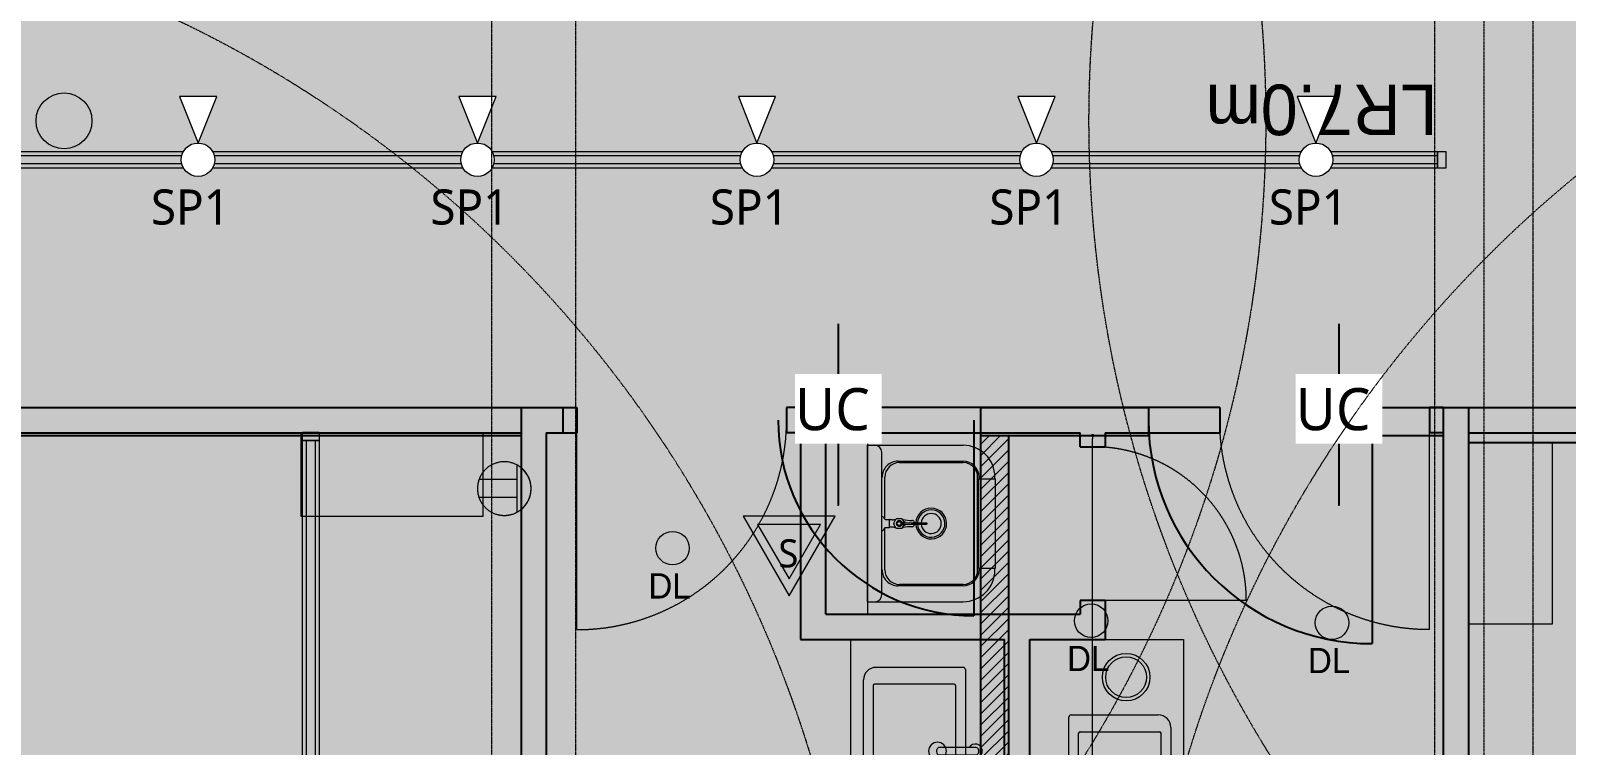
# Model space of a CAD drawing. Header units: millimetres. Extents: x -376000 to 292178, y -193032 to 188048.
# Drawn here: x -66328 to -60834, y 60565 to 63123 of the extents above; entities that cross this region are included whole.
import ezdxf

# ---------------------------------------------------------------- set-up
doc = ezdxf.new("R2010")
doc.units = ezdxf.units.MM
doc.header["$PDMODE"] = 1
doc.header["$PDSIZE"] = -2
for name, pattern in [('VW-01 短破線', [2.116125, 1.058062, -1.058062]), ('ラインタイプ-1', [2.116531, 1.058062, -1.058469]), ('ラインタイプ-28', [1.058161, 0.705383, -0.352778]), ('ラインタイプ-6', [5.291531, 3.175, -1.058062, 0.352704, -0.705764])]:
    doc.linetypes.add(name, pattern=pattern)
for name, color, linetype, lineweight, true_color in [('02_0.25', 1, 'Continuous', 25, 0xff0000), ('04_0.10', 7, 'Continuous', 9, 0x0099ff), ('05_0.05点線', 9, 'ラインタイプ-28', 5, 0x808080), ('06一点鎖線', 7, 'ラインタイプ-6', 9, 0x9999ff), ('08_ハッチ・色', 7, 'Continuous', 5, 0x888888)]:
    doc.layers.add(name, color=color, linetype=linetype, lineweight=lineweight, true_color=true_color)
for name, color, linetype, lineweight in [('07_文字・記号', 7, 'Continuous', 9), ('_塗（エリア） (2D)', 7, 'Continuous', 5), ('_塗（壁） (2D)', 7, 'Continuous', 5), ('_天井プロット (2D)', 7, 'Continuous', 5), ('_平面図(既存部) (2D)', 7, 'Continuous', 5), ('_平面図（新設） (2D)', 7, 'Continuous', 5), ('_梁 (2D)', 7, 'Continuous', 5), ('_解体部 (2D)', 7, 'Continuous', 5), ('寸法', 7, 'Continuous', 5)]:
    doc.layers.add(name, color=color, linetype=linetype, lineweight=lineweight)
doc.styles.add('Hiragino Kaku Gothic Pro W3', font='', dxfattribs={"bigfont": 'Hiragino Kaku Gothic Pro W3'})
doc.styles.add('Hiragino Sans W3', font='', dxfattribs={"bigfont": 'Hiragino Sans W3'})
doc.styles.add('Yu Gothic UI (bold)', font='Yu Gothic UI.ttf')
doc.styles.add('Yu Gothic UI Semilight', font='Yu Gothic UI Semilight.ttf')
doc.styles.add('ＭＳ Ｐゴシック', font='MS PGothic.ttf')
doc.styles.get('Hiragino Kaku Gothic Pro W3').set_extended_font_data('Hiragino Kaku Gothic Pro W3')
doc.styles.get('Hiragino Sans W3').set_extended_font_data('Hiragino Sans W3')
doc.dimstyles.new('建具表寸法', dxfattribs={"dimtxt": 161.781684, "dimasz": 0.199988, "dimexe": 0, "dimexo": 0.3, "dimgap": 0.005, "dimtad": 1, "dimdsep": 46, "dimtxsty": 'Hiragino Sans W3', "dimblk": 'DOT', "dimblk1": 'DOT', "dimblk2": 'DOT', "dimcen": 0, "dimazin": 0, "dimtfac": 1, "dimtix": 1, "dimtmove": 0, "dimatfit": 0, "dimldrblk": 'VW_FILLEDARROW', "dimfxl": 1, "dimfrac": 2, "dimtolj": 1, "dimarcsym": 0})

# ---------------------------------------------------------------- blocks, each defined once
blk = doc.blocks.new('塗（エリア） (2D)')
at = {"layer": '08_ハッチ・色', "linetype": 'Continuous', "lineweight": 0, "true_color": 0xd9d2ae, "transparency": 33554559}
blk.add_hatch(color=9, dxfattribs=at).paths.add_polyline_path([(-80628.7, 63568.6), (-80628.7, 63568.6), (-80628.7, 65273.6), (-79028.7, 65273.6), (-79028.7, 63568.6), (-61391.2, 63568.6), (-61397.5, 67757), (-59260, 67757), (-59253.7, 65248.6), (-57028.7, 65248.6), (-57028.7, 65248.6), (-54053.7, 65248.6), (-54053.7, 63528.1), (-54028.7, 63528.1), (-54028.7, 61728.1), (-80628.7, 61728.1)])
at = {"layer": '08_ハッチ・色', "linetype": 'Continuous', "lineweight": 0, "true_color": 0x98d8ff, "transparency": 33554559}
for points in [[(-71028.7, 61728.1), (-64528.7, 61728.1), (-64528.7, 56623.6), (-71028.7, 56623.6)], [(-61228.7, 61728.1), (-53978.7, 61728.1), (-53978.7, 56623.6), (-61228.7, 56623.6)]]:
    blk.add_hatch(color=141, dxfattribs=at).paths.add_polyline_path(points)
at = {"layer": '08_ハッチ・色', "linetype": 'Continuous', "lineweight": 0, "true_color": 0xa698ff, "transparency": 33554559}
for points in [[(-64528.7, 61728.1), (-63528.7, 61728.1), (-63528.7, 60984), (-62798.7, 60984), (-62798.7, 56623.6), (-64528.7, 56623.6)], [(-63528.7, 61728.1), (-61228.7, 61728.1), (-61228.7, 56623.6), (-62798.7, 56623.6), (-62798.7, 60984), (-63528.7, 60984)]]:
    blk.add_hatch(color=181, dxfattribs=at).paths.add_polyline_path(points)
blk = doc.blocks.new('塗（壁） (2D)')
at = {"layer": '08_ハッチ・色', "linetype": 'Continuous', "lineweight": 0}
for color, points in [(120, [(-61183.7, 61648.6), (-61183.7, 61773.6), (-60683.7, 61773.6), (-60683.7, 61648.6)]), (141, [(-62573.7, 61633.6), (-62573.7, 61683.6), (-62483.7, 61683.6), (-62483.7, 61633.6), (-62573.7, 61633.6)]), (141, [(-62573.7, 60943.6), (-62573.7, 61083.6), (-62483.7, 61083.6), (-62483.7, 60943.6), (-62573.7, 60943.6)])]:
    blk.add_hatch(color=color, dxfattribs=at).paths.add_polyline_path(points)
at = {"layer": '08_ハッチ・色', "color": 141}
for points in [[(-64573.7, 61683.6), (-64573.7, 61773.6), (-67293.7, 61683.6), (-67293.7, 61773.6)], [(-64373.7, 61683.6), (-64373.7, 61773.6), (-64423.7, 61683.6), (-64423.7, 61773.6)], [(-63623.7, 61683.6), (-62073.7, 61683.6), (-63623.7, 61773.6), (-62073.7, 61773.6)], [(-61323.7, 61683.6), (-61273.7, 61683.6), (-61323.7, 61773.6), (-61273.7, 61773.6)], [(-63573.7, 60943.6), (-63483.7, 60943.6), (-63573.7, 61683.6), (-63483.7, 61683.6)], [(-63483.7, 61033.6), (-63483.7, 60943.6), (-62573.7, 61033.6), (-62573.7, 60943.6)], [(-62843.7, 56813.6), (-62753.7, 56813.6), (-62843.7, 60943.6), (-62753.7, 60943.6)]]:
    blk.add_solid(points, dxfattribs=at)
at = {"layer": '08_ハッチ・色', "color": 253, "linetype": 'Continuous', "true_color": 0xaaaaaa}
for points in [[(-64423.7, 61683.6), (-64423.7, 61773.6), (-64573.7, 61683.6), (-64573.7, 61773.6)], [(-61273.7, 57173.6), (-61183.7, 57173.6), (-61273.7, 61773.6), (-61183.7, 61773.6)], [(-64573.7, 56723.6), (-64483.7, 56723.6), (-64573.7, 61683.6), (-64483.7, 61683.6)]]:
    blk.add_solid(points, dxfattribs=at)
blk = doc.blocks.new('平面図(既存部) (2D)')
at = {"layer": '02_0.25'}
for p, q in [((-64573.728, 61773.559), (-64573.728, 56723.559)), ((-64573.728, 61773.559), (-64423.728, 61773.559)), ((-64423.728, 61773.559), (-64423.728, 61683.559)), ((-61273.728, 61773.559), (-61273.728, 57173.559)), ((-61273.728, 61773.559), (-61183.728, 61773.559)), ((-61183.728, 61773.559), (-61183.728, 57173.559)), ((-64483.728, 61683.559), (-64483.728, 56728.106)), ((-64483.728, 61683.559), (-64483.728, 56723.559)), ((-64483.728, 61683.559), (-64423.728, 61683.559))]:
    blk.add_line(p, q, dxfattribs=at)
at = {"layer": '06一点鎖線'}
blk.add_line((-61128.728, 72925.18), (-61128.728, 54925.18), dxfattribs=at)
blk = doc.blocks.new('_Dot')
at = {"color": 0, "linetype": 'ByBlock', "lineweight": -2}
blk.add_line((-0.5, 0), (-1, 0), dxfattribs=at)
at = {"color": 0, "linetype": 'ByBlock', "const_width": 0.5}
blk.add_lwpolyline([(-0.25, 0, 1), (0.25, 0, 1)], format="xyb", close=True, dxfattribs=at)
blk = doc.blocks.new('*D302')
at = {"layer": 'Defpoints', "color": 0}
for p in [(-62828.7, 61673.6), (-62528.7, 61673.6), (-62828.7, 58973.6)]:
    blk.add_point(p, dxfattribs=at)
at = {"layer": '寸法', "color": 0, "lineweight": -2}
for p, q in [((-62828.4, 61673.6), (-62528.7, 61673.6)), ((-62528.7, 58985.6), (-62528.7, 61661.6)), ((-62828.4, 58973.6), (-62528.7, 58973.6))]:
    blk.add_line(p, q, dxfattribs=at)
at = {"layer": '寸法', "color": 0, "lineweight": -2, "xscale": 11.999267578125, "yscale": 11.999267578125, "zscale": 11.999267578125}
for p, rotation in [((-62528.7, 61673.6), 90), ((-62528.7, 58973.6), 270)]:
    blk.add_blockref('_Dot', p, dxfattribs=dict(at, rotation=rotation))
at = {"layer": '寸法', "color": 0, "insert": (-62595.8, 60323.6), "char_height": 129.43, "attachment_point": 5, "rotation": 90, "style": 'Hiragino Kaku Gothic Pro W3'}
blk.add_mtext('\\A1;2700', dxfattribs=at)
blk = doc.blocks.new('VW_FILLEDARROW')
at = {"color": 0, "linetype": 'Continuous', "lineweight": 5, "transparency": 16777216, "flags": 128}
blk.add_lwpolyline([(-161.33, 43.23), (0, 0), (-161.33, -43.23)], close=True, dxfattribs=at)
blk = doc.blocks.new('グループ-763')
at = {"layer": '04_0.10'}
blk.add_line((-64373.7, 60978.6), (-64373.7, 61728.6), dxfattribs=at)
blk.add_open_spline([(-64373.7, 60978.6), (-64336.9, 60978.6), (-64300.2, 60982.2), (-64263.5, 60985.8), (-64227.4, 60993), (-64191.3, 61000.2), (-64156, 61010.9), (-64120.8, 61021.6), (-64086.7, 61035.6), (-64052.7, 61049.8), (-64020.2, 61067.1), (-63987.7, 61084.5), (-63957.1, 61105), (-63926.4, 61125.4), (-63897.9, 61148.8), (-63869.5, 61172.2), (-63843.4, 61198.2), (-63817.3, 61224.3), (-63794, 61252.8), (-63770.6, 61281.2), (-63750.1, 61311.9), (-63729.7, 61342.5), (-63712.3, 61375), (-63694.9, 61407.5), (-63680.8, 61441.5), (-63666.7, 61475.6), (-63656, 61510.8), (-63645.3, 61546.1), (-63638.1, 61582.2), (-63631, 61618.4), (-63627.3, 61655), (-63623.7, 61691.7), (-63623.7, 61728.6)], degree=2, knots=[0, 0, 0, 0.0625, 0.0625, 0.125, 0.125, 0.1875, 0.1875, 0.25, 0.25, 0.3125, 0.3125, 0.375, 0.375, 0.4375, 0.4375, 0.5, 0.5, 0.5625, 0.5625, 0.625, 0.625, 0.6875, 0.6875, 0.75, 0.75, 0.8125, 0.8125, 0.875, 0.875, 0.9375, 0.9375, 1, 1, 1], dxfattribs=at)
blk = doc.blocks.new('グループ-764')
at = {"layer": '04_0.10'}
blk.add_line((-61323.7, 60978.6), (-61323.7, 61728.6), dxfattribs=at)
blk.add_open_spline([(-61323.7, 60978.6), (-61360.6, 60978.6), (-61397.2, 60982.2), (-61433.9, 60985.8), (-61470, 60993), (-61506.2, 61000.2), (-61541.4, 61010.9), (-61576.7, 61021.6), (-61610.7, 61035.6), (-61644.8, 61049.8), (-61677.3, 61067.1), (-61709.8, 61084.5), (-61740.4, 61105), (-61771, 61125.4), (-61799.5, 61148.8), (-61828, 61172.2), (-61854.1, 61198.2), (-61880.1, 61224.3), (-61903.5, 61252.8), (-61926.9, 61281.2), (-61947.3, 61311.9), (-61967.8, 61342.5), (-61985.2, 61375), (-62002.5, 61407.5), (-62016.6, 61441.5), (-62030.7, 61475.6), (-62041.4, 61510.8), (-62052.1, 61546.1), (-62059.3, 61582.2), (-62066.5, 61618.4), (-62070.1, 61655), (-62073.7, 61691.7), (-62073.7, 61728.6)], degree=2, knots=[0, 0, 0, 0.0625, 0.0625, 0.125, 0.125, 0.1875, 0.1875, 0.25, 0.25, 0.3125, 0.3125, 0.375, 0.375, 0.4375, 0.4375, 0.5, 0.5, 0.5625, 0.5625, 0.625, 0.625, 0.6875, 0.6875, 0.75, 0.75, 0.8125, 0.8125, 0.875, 0.875, 0.9375, 0.9375, 1, 1, 1], dxfattribs=at)
blk = doc.blocks.new('グループ-773')
at = {"layer": '04_0.10'}
for p, q in [((-63334, 61638.5), (-63308, 61638.5)), ((-63334, 61078.5), (-63334, 61638.5)), ((-63308, 61638.5), (-62992, 61638.5)), ((-63283, 61103.5), (-63283, 61613.5)), ((-63225, 61581.5), (-62992, 61581.5)), ((-63220, 61576.5), (-62992, 61576.5)), ((-63272, 61373.7), (-63272, 61524.5)), ((-62940, 61358.5), (-62940, 61524.5)), ((-62937.4, 61198.5), (-62937.4, 61518.5)), ((-62937.4, 61518.5), (-62875.5, 61518.5)), ((-62935, 61518.5), (-62935, 61524.5)), ((-62878, 61518.5), (-62878, 61524.5)), ((-62875.5, 61198.5), (-62875.5, 61518.5)), ((-63282, 61383.5), (-63283, 61383.5)), ((-63283, 61371.7), (-63283, 61383.5)), ((-63273.9, 61376.1), (-63274, 61376.6)), ((-63236.3, 61366.9), (-63232.3, 61373.8)), ((-63232.3, 61373.8), (-63232.1, 61374.1)), ((-63229, 61376), (-63220.6, 61376)), ((-63220.6, 61376), (-63212.9, 61376)), ((-63209.8, 61374.1), (-63209.6, 61373.8)), ((-63209.6, 61373.8), (-63205.6, 61366.9)), ((-63283, 61345.2), (-63283, 61371.7)), ((-63283, 61333.5), (-63283, 61345.2)), ((-63282, 61333.5), (-63283, 61333.5)), ((-63274, 61340.3), (-63273.9, 61340.8)), ((-63272, 61192.5), (-63272, 61343.2)), ((-63270, 61373.2), (-63256, 61373.2)), ((-63256, 61343.7), (-63270, 61343.7)), ((-63255, 61371.5), (-63255, 61372.2)), ((-63246.3, 61371.5), (-63255, 61371.5)), ((-63255, 61345.4), (-63255, 61371.5)), ((-63246.3, 61345.4), (-63255, 61345.4)), ((-63255, 61344.7), (-63255, 61345.4)), ((-63240.1, 61360.3), (-63236.3, 61366.9)), ((-63235.9, 61349.4), (-63240.1, 61356.6)), ((-63232.3, 61343.1), (-63235.9, 61349.4)), ((-63232.1, 61342.8), (-63232.3, 61343.1)), ((-63220.6, 61341), (-63229, 61341)), ((-63212.9, 61341), (-63220.6, 61341)), ((-63213, 61365.5), (-63198.9, 61351.4)), ((-63213, 61351.4), (-63198.9, 61365.5)), ((-63209.6, 61343.1), (-63209.8, 61342.8)), ((-63206, 61349.4), (-63209.6, 61343.1)), ((-63202.4, 61355.6), (-63206, 61349.4)), ((-63205.6, 61366.9), (-63202.4, 61361.3)), ((-63204.9, 61361.4), (-63202.4, 61361.3)), ((-63204.9, 61355.5), (-63202.4, 61355.6)), ((-63202.4, 61361.3), (-63178.4, 61361.1)), ((-63202.4, 61355.6), (-63178.4, 61355.8)), ((-63178.4, 61361.1), (-63122.4, 61360.5)), ((-63178.4, 61355.8), (-63122.4, 61356.4)), ((-63176, 61347.2), (-63175.3, 61347.2)), ((-63121, 61357.9), (-63121, 61359)), ((-62940, 61192.5), (-62940, 61358.5)), ((-62937.4, 61198.5), (-62875.5, 61198.5)), ((-62935, 61192.5), (-62935, 61198.5)), ((-62878, 61192.5), (-62878, 61198.5)), ((-62992, 61135.5), (-63225, 61135.5)), ((-62992, 61140.5), (-63220, 61140.5)), ((-63334, 61078.5), (-63308, 61078.5)), ((-63308, 61078.5), (-62992, 61078.5))]:
    blk.add_line(p, q, dxfattribs=at)
blk.add_circle((-63221, 61358.5), 7, dxfattribs=at)
blk.add_circle((-63221, 61358.5), 7, dxfattribs=at)
for centre, radius, start, end in [((-63308, 61613.5), 25, 0, 90), ((-62992, 61524.5), 114, 0, 90), ((-63225, 61524.5), 57, 89.9995, 180.0367), ((-63220, 61524.5), 52, 90, 180), ((-62992, 61524.5), 57, 0.001, 90), ((-62992, 61524.5), 52, 0.0006, 89.9994), ((-63282, 61375.5), 8, 8.3239, 89.9995), ((-63270, 61377.2), 4, 195.641, 270.001), ((-63251.3, 61438), 66.7, 274.3106, 286.7618), ((-63221, 61358.5), 19.3, 114.6155, 125.3747), ((-63221, 61358.5), 19.3, 54.6253, 65.3845), ((-63221, 61320), 55, 75.1502, 78.0728), ((-63106, 61358.5), 55, 90, 177.4631), ((-63106, 61358.5), 55, 182.5363, 90), ((-63106, 61358.5), 49, 182.7705, 90), ((-63106, 61358.5), 49, 90, 177.2284), ((-63106, 61358.5), 36, 183.5467, 90), ((-63106, 61358.5), 36, 90, 176.4518), ((-63282, 61341.5), 8, 270.0002, 351.6773), ((-63270, 61339.7), 4, 89.998, 164.3524), ((-63256, 61372.2), 1, 0, 90), ((-63256, 61344.7), 1, 270, 0), ((-63251.3, 61278.9), 66.7, 73.2376, 85.6899), ((-63221, 61358.5), 19.2, 174.6201, 185.3799), ((-63221, 61358.5), 19.3, 234.6201, 245.3802), ((-63221, 61358.5), 10, 90, 317.3276), ((-63221, 61358.5), 10, 42.6724, 90), ((-63221, 61358.5), 10, 317.3276, 42.6724), ((-63204.8, 61373.4), 12, 222.6736, 269.378), ((-63204.8, 61343.5), 12, 90.622, 137.3264), ((-63221, 61358.5), 19.3, 294.6198, 305.3799), ((-63221, 61397), 55, 281.9279, 284.8291), ((-63180, 61474.6), 104.9, 255.1777, 272.2179), ((-63180, 61242.3), 105, 87.7884, 104.8285), ((-63175.6, 61359.2), 10.5, 34.0819, 91.7374), ((-63176.4, 61364.8), 17.6, 273.5639, 275.7305), ((-63175.7, 61357.7), 10.5, 275.7305, 279.3605), ((-63175.4, 61355.8), 8.55, 279.3605, 283.814), ((-63176, 61358.3), 11.1, 283.814, 287.2406), ((-63175.8, 61357.6), 10.4, 287.2406, 290.9177), ((-63176.5, 61359.5), 12.4, 290.9177, 297.0592), ((-63176, 61358.4), 11.2, 297.3078, 36.1236), ((-63122.5, 61359), 1.5, 0.0022, 89.3796), ((-63122.5, 61357.9), 1.5, 270.6204, 359.9978), ((-63225, 61192.5), 57, 179.9638, 270), ((-63220, 61192.5), 52, 180, 270), ((-62992, 61192.5), 57, 270, 0), ((-62992, 61192.5), 52, 270, 0), ((-62992, 61192.5), 114, 270, 0), ((-63308, 61103.5), 25, 270, 0)]:
    blk.add_arc(centre, radius, start, end, dxfattribs=at)
blk = doc.blocks.new('グループ-831')
at = {"layer": '04_0.10'}
blk.add_line((-62528.7, 61083.6), (-61978.7, 61083.6), dxfattribs=at)
blk.add_open_spline([(-61978.7, 61083.6), (-61978.7, 61110.6), (-61981.4, 61137.5), (-61984, 61164.4), (-61989.3, 61190.9), (-61994.6, 61217.4), (-62002.4, 61243.2), (-62010.3, 61269.1), (-62020.6, 61294), (-62030.9, 61319), (-62043.7, 61342.8), (-62056.4, 61366.7), (-62071.4, 61389.1), (-62086.4, 61411.6), (-62103.6, 61432.5), (-62120.7, 61453.4), (-62139.8, 61472.5), (-62158.9, 61491.6), (-62179.8, 61508.7), (-62200.7, 61525.9), (-62223.2, 61540.9), (-62245.6, 61555.9), (-62269.5, 61568.6), (-62293.3, 61581.3), (-62318.3, 61591.7), (-62343.2, 61602), (-62369.1, 61609.9), (-62394.9, 61617.7), (-62421.4, 61623), (-62447.9, 61628.3), (-62474.8, 61630.9), (-62501.7, 61633.6), (-62528.7, 61633.6)], degree=2, knots=[0, 0, 0, 0.0625, 0.0625, 0.125, 0.125, 0.1875, 0.1875, 0.25, 0.25, 0.3125, 0.3125, 0.375, 0.375, 0.4375, 0.4375, 0.5, 0.5, 0.5625, 0.5625, 0.625, 0.625, 0.6875, 0.6875, 0.75, 0.75, 0.8125, 0.8125, 0.875, 0.875, 0.9375, 0.9375, 1, 1, 1], dxfattribs=at)
blk = doc.blocks.new('グループ-843')
at = {"layer": '04_0.10', "color": 150, "true_color": 0x0099ff}
for p, q in [((-62991.7, 60843.6), (-63303.7, 60843.6)), ((-62983.7, 60835.6), (-62983.7, 60251.6)), ((-63348.7, 60288.6), (-63348.7, 60798.6)), ((-63313.7, 60778.8), (-63313.7, 60308.8)), ((-63023.7, 60783.8), (-63308.7, 60783.8)), ((-63018.7, 60778.8), (-63018.7, 60308.8)), ((-62948.7, 60556.8), (-63078, 60556.8)), ((-63078, 60530.3), (-62948.7, 60530.3)), ((-63023.7, 60303.8), (-63308.7, 60303.8)), ((-62991.7, 60243.6), (-63303.7, 60243.6))]:
    blk.add_line(p, q, dxfattribs=at)
for centre, radius, start, end in [((-63303.7, 60798.6), 45, 90, 180), ((-62991.7, 60835.6), 8, 0, 90), ((-63308.7, 60778.8), 5, 90, 180), ((-63023.7, 60778.8), 5, 0, 90), ((-63083.7, 60543.6), 31.8, 90, 270), ((-63073.4, 60544.9), 13.7, 133.1413, 168.6862), ((-63083.7, 60543.6), 31.8, 270, 90), ((-63077.9, 60549.4), 7.44, 91.0177, 131.901), ((-62948.7, 60543.6), 25.5, 211.3946, 148.5306), ((-62948.7, 60543.6), 13.3, 269.9915, 89.9988), ((-63068.7, 60543.6), 18.6, 167.5532, 199.2041), ((-63074.9, 60541.4), 12.1, 198.9491, 232.7446), ((-63077.8, 60537.8), 7.48, 233.8301, 268.3367), ((-63303.7, 60288.6), 45, 180, 270), ((-63308.7, 60308.8), 5, 180, 270), ((-63023.7, 60308.8), 5, 270, 0), ((-62991.7, 60251.6), 8, 270, 0)]:
    blk.add_arc(centre, radius, start, end, dxfattribs=at)
at = {"layer": '04_0.10', "color": 150, "linetype": 'Continuous', "lineweight": 5, "true_color": 0x0099ff, "transparency": 33554687}
blk.add_point((-63083.7, 60543.6), dxfattribs=at)
blk.add_point((-63083.7, 60543.6), dxfattribs=at)
blk = doc.blocks.new('グループ-844')
at = {"layer": '04_0.10', "color": 150, "true_color": 0x0099ff}
for p, q in [((-62991.7, 59918.6), (-63303.7, 59918.6)), ((-62983.7, 59326.6), (-62983.7, 59910.6)), ((-63348.7, 59873.6), (-63348.7, 59363.6)), ((-63313.7, 59383.3), (-63313.7, 59853.3)), ((-63023.7, 59858.3), (-63308.7, 59858.3)), ((-63018.7, 59383.3), (-63018.7, 59853.3)), ((-63078, 59631.8), (-62948.7, 59631.8)), ((-62948.7, 59605.3), (-63078, 59605.3)), ((-63023.7, 59378.3), (-63308.7, 59378.3)), ((-62991.7, 59318.6), (-63303.7, 59318.6))]:
    blk.add_line(p, q, dxfattribs=at)
for centre, radius, start, end in [((-63303.7, 59873.6), 45, 90, 180), ((-62991.7, 59910.6), 8, 0, 90), ((-63308.7, 59853.3), 5, 90, 180), ((-63023.7, 59853.3), 5, 0, 90), ((-63083.7, 59618.6), 31.8, 90, 270), ((-63068.7, 59618.5), 18.6, 160.7959, 192.4468), ((-63074.9, 59620.8), 12.1, 127.2554, 161.0509), ((-63083.7, 59618.6), 31.8, 270, 90), ((-63077.8, 59624.3), 7.48, 91.6633, 126.1699), ((-62948.7, 59618.6), 25.5, 211.4694, 148.6054), ((-62948.7, 59618.6), 13.3, 270.0012, 90.0085), ((-63073.4, 59617.2), 13.7, 191.3138, 226.8587), ((-63077.9, 59612.7), 7.44, 228.099, 268.9823), ((-63303.7, 59363.6), 45, 180, 270), ((-63308.7, 59383.3), 5, 180, 270), ((-63023.7, 59383.3), 5, 270, 0), ((-62991.7, 59326.6), 8, 270, 0)]:
    blk.add_arc(centre, radius, start, end, dxfattribs=at)
at = {"layer": '04_0.10', "color": 150, "linetype": 'Continuous', "lineweight": 5, "true_color": 0x0099ff, "transparency": 33554687}
blk.add_point((-63083.7, 59618.6), dxfattribs=at)
blk.add_point((-63083.7, 59618.6), dxfattribs=at)
blk = doc.blocks.new('グループ-845')
at = {"layer": '04_0.10', "color": 150, "true_color": 0x0099ff, "flags": 128}
blk.add_lwpolyline([(-63393.7, 60943.6), (-62843.7, 60943.6), (-62843.7, 59293.6), (-63393.7, 59293.6)], close=True, dxfattribs=at)
at = {"layer": '04_0.10', "color": 150, "true_color": 0x0099ff}
for radius in [85, 73]:
    blk.add_circle((-63188.7, 60081.1), radius, dxfattribs=at)
for name in ['グループ-843', 'グループ-844']:
    blk.add_blockref(name, (0, 0), dxfattribs=at)
blk = doc.blocks.new('グループ-846')
at = {"layer": '04_0.10', "color": 150, "true_color": 0x0099ff}
for p, q in [((-62613.7, 60081.6), (-62613.7, 60665.6)), ((-62605.7, 60673.6), (-62293.7, 60673.6)), ((-62578.7, 60138.3), (-62578.7, 60608.3)), ((-62573.7, 60613.3), (-62288.7, 60613.3)), ((-62283.7, 60138.3), (-62283.7, 60608.3)), ((-62248.7, 60628.6), (-62248.7, 60118.6)), ((-62519.5, 60386.8), (-62648.7, 60386.8)), ((-62648.7, 60360.3), (-62519.5, 60360.3)), ((-62573.7, 60133.3), (-62288.7, 60133.3)), ((-62605.7, 60073.6), (-62293.7, 60073.6))]:
    blk.add_line(p, q, dxfattribs=at)
for centre, radius, start, end in [((-62605.7, 60665.6), 8, 90, 180), ((-62293.7, 60628.6), 45, 0, 90), ((-62573.7, 60608.3), 5, 90, 180), ((-62288.7, 60608.3), 5, 0, 90), ((-62648.7, 60373.6), 25.5, 31.3946, 328.5306), ((-62648.7, 60373.6), 13.3, 89.9915, 269.9988), ((-62513.7, 60373.6), 31.8, 90, 270), ((-62519.7, 60379.3), 7.48, 53.8301, 88.3367), ((-62522.6, 60375.8), 12.1, 18.9491, 52.7446), ((-62513.7, 60373.6), 31.8, 270, 90), ((-62519.6, 60367.7), 7.44, 271.0177, 311.901), ((-62524, 60372.2), 13.7, 313.1413, 348.6862), ((-62528.8, 60373.5), 18.6, 347.5532, 19.2041), ((-62573.7, 60138.3), 5, 180, 270), ((-62293.7, 60118.6), 45, 270, 0), ((-62288.7, 60138.3), 5, 270, 0), ((-62605.7, 60081.6), 8, 180, 270)]:
    blk.add_arc(centre, radius, start, end, dxfattribs=at)
at = {"layer": '04_0.10', "color": 150, "linetype": 'Continuous', "lineweight": 5, "true_color": 0x0099ff, "transparency": 33554687}
blk.add_point((-62513.7, 60373.6), dxfattribs=at)
blk.add_point((-62513.7, 60373.6), dxfattribs=at)
blk = doc.blocks.new('グループ-847')
at = {"layer": '04_0.10', "color": 150, "true_color": 0x0099ff, "flags": 128}
blk.add_lwpolyline([(-62203.7, 59908.6), (-62753.7, 59908.6), (-62753.7, 60943.6), (-62203.7, 60943.6)], close=True, dxfattribs=at)
at = {"layer": '04_0.10', "color": 150, "true_color": 0x0099ff}
for radius in [85, 73]:
    blk.add_circle((-62408.7, 60808.6), radius, dxfattribs=at)
blk.add_blockref('グループ-846', (0, 0), dxfattribs=at)
blk = doc.blocks.new('平面図（新設） (2D)')
at = {"layer": '02_0.25'}
for p, q in [((-67293.728, 61773.559), (-64573.728, 61773.559)), ((-64423.728, 61773.559), (-64373.728, 61773.559)), ((-64373.728, 61773.559), (-64373.728, 61683.559)), ((-63623.728, 61773.559), (-63623.728, 61683.559)), ((-62073.728, 61773.559), (-63623.728, 61773.559)), ((-62073.728, 61773.559), (-62073.728, 61683.559)), ((-61323.728, 61773.559), (-61323.728, 61683.559)), ((-61273.728, 61773.559), (-61323.728, 61773.559)), ((-61183.728, 61773.559), (-60683.728, 61773.559)), ((-67293.728, 61683.559), (-64573.728, 61683.559)), ((-64423.728, 61683.559), (-64373.728, 61683.559)), ((-63573.728, 61683.559), (-63623.728, 61683.559)), ((-63573.728, 61683.559), (-63573.728, 60943.559)), ((-63483.728, 61033.559), (-63483.728, 61683.559)), ((-63483.728, 61683.559), (-62573.728, 61683.559)), ((-62573.728, 61633.559), (-62573.728, 61683.559)), ((-62483.728, 61683.559), (-62073.728, 61683.559)), ((-62483.728, 61683.559), (-62483.728, 61633.559)), ((-61273.728, 61683.559), (-61323.728, 61683.559)), ((-61183.728, 61648.559), (-60683.728, 61648.559)), ((-62573.728, 61633.559), (-62483.728, 61633.559)), ((-62483.728, 61083.559), (-62573.728, 61083.559)), ((-62573.728, 61083.559), (-62573.728, 61033.553)), ((-62483.728, 61083.559), (-62483.728, 60943.559)), ((-63483.728, 61033.559), (-62573.728, 61033.559)), ((-63573.728, 60943.559), (-62843.728, 60943.559)), ((-62843.728, 59293.559), (-62843.728, 60943.559)), ((-62753.728, 56813.559), (-62753.728, 60943.559)), ((-62753.728, 60943.553), (-62483.728, 60943.559))]:
    blk.add_line(p, q, dxfattribs=at)
at = {"layer": '04_0.10'}
blk.add_line((-63333.728, 61683.345), (-63334.176, 61033.559), dxfattribs=at)
at = {"layer": '02_0.25', "color": 7}
blk.add_blockref('グループ-831', (0, 0), dxfattribs=at)
at = {"layer": '04_0.10'}
for name in ['グループ-763', 'グループ-764']:
    blk.add_blockref(name, (0, 0), dxfattribs=at)
at = {"layer": '04_0.10', "color": 7}
blk.add_blockref('グループ-773', (0, 0), dxfattribs=at)
at = {"layer": '04_0.10', "color": 251}
for name in ['グループ-845', 'グループ-847']:
    blk.add_blockref(name, (0, 0), dxfattribs=at)
blk = doc.blocks.new('新規分電盤')
at = {"layer": '07_文字・記号', "linetype": 'Continuous', "lineweight": 0, "transparency": 33554687}
blk.add_hatch(color=140, dxfattribs=at).paths.add_polyline_path([(-325, 150), (325, 150), (325, -150), (-325, -150)])
at = {"layer": '07_文字・記号', "color": 7, "linetype": 'Continuous', "lineweight": 5, "transparency": 33554687, "flags": 128}
blk.add_lwpolyline([(-325, 150), (325, 150), (325, -150), (-325, -150)], close=True, dxfattribs=at)
at = {"layer": '07_文字・記号', "color": 7, "linetype": 'Continuous', "lineweight": 5, "transparency": 33554687}
blk.add_solid([(325, -150), (325, 150), (-325, -150)], dxfattribs=at)
blk = doc.blocks.new('LR4m')
at = {"layer": '07_文字・記号', "color": 160, "linetype": 'Continuous', "lineweight": 5, "true_color": 0x003dff, "transparency": 33554687, "flags": 128}
for points in [[(47.5, -1690), (47.5, 4945), (107.5, 4945), (107.5, -1690)], [(62.5, -1690), (62.5, 4945), (92.5, 4945), (92.5, -1690)], [(47.5, -1720), (47.5, -1690), (107.5, -1690), (107.5, -1720)]]:
    blk.add_lwpolyline(points, close=True, dxfattribs=at)
at = {"layer": '07_文字・記号', "color": 160, "true_color": 0x003dff, "insert": (257.4, -1275), "char_height": 180.91, "attachment_point": 5, "rotation": 90, "line_spacing_factor": 1.007907, "style": 'ＭＳ Ｐゴシック'}
blk.add_mtext('LR7.0m', dxfattribs=at)
blk = doc.blocks.new('グループ-1184')
at = {"color": 255}
blk.add_wipeout([(66.7, 218.4), (-66.7, 218.4), (0, 51.7)], dxfattribs=at).dxf.layer = '07_文字・記号'
at = {"layer": '07_文字・記号', "color": 160, "true_color": 0x003dff, "flags": 128}
blk.add_lwpolyline([(66.7, 218.4), (-66.7, 218.4), (0, 51.7)], close=True, dxfattribs=at)
at = {"color": 255}
blk.add_wipeout([(37.7, -54.9), (33, -58.4), (27.9, -61.4), (22.5, -63.9), (17, -65.8), (11.3, -67.2), (5.4, -68), (-0.4, -68.3), (-6.3, -68), (-12.1, -67), (-17.8, -65.6), (-23.4, -63.5), (-28.7, -61), (-33.7, -57.9), (-38.4, -54.4), (-42.7, -50.4), (-46.7, -46), (-50.1, -41.2), (-53.1, -36.2), (-55.6, -30.8), (-57.5, -25.3), (-58.9, -19.6), (-59.8, -13.7), (-60, -7.8), (-59.7, -2), (-58.8, 3.9), (-57.3, 9.6), (-55.3, 15.1), (-52.7, 20.4), (-49.6, 25.4), (-46.1, 30.1), (-42.1, 34.5), (-37.7, 38.4), (-33, 41.8), (-27.9, 44.8), (-22.5, 47.3), (-17, 49.3), (-11.3, 50.6), (-5.4, 51.5), (0.4, 51.7), (6.3, 51.4), (12.1, 50.5), (17.8, 49), (23.4, 47), (28.7, 44.4), (33.7, 41.4), (38.4, 37.8), (42.7, 33.8), (46.7, 29.4), (50.1, 24.7), (53.1, 19.6), (55.6, 14.3), (57.5, 8.7), (58.9, 3), (59.8, -2.8), (60, -8.7), (59.7, -14.6), (58.8, -20.4), (57.3, -26.1), (55.3, -31.7), (52.7, -37), (49.6, -42), (46.1, -46.7), (42.1, -51)], dxfattribs=at).dxf.layer = '07_文字・記号'
at = {"layer": '07_文字・記号', "color": 160, "true_color": 0x003dff}
blk.add_circle((0, -8.3), 60, dxfattribs=at)
blk = doc.blocks.new('照明(スポット)-1')
at = {"layer": '07_文字・記号', "color": 160, "true_color": 0x003dff}
blk.add_blockref('グループ-1184', (0, 0), dxfattribs=at)
at = {"layer": '07_文字・記号', "color": 160, "true_color": 0x003dff, "transparency": 33554687, "insert": (-168.5, -114.5), "char_height": 125.63, "attachment_point": 1, "line_spacing_factor": 1.03018, "style": 'Yu Gothic UI (bold)'}
blk.add_mtext('SP1', dxfattribs=at)
blk = doc.blocks.new('2口コンセント')
at = {"layer": '07_文字・記号', "linetype": 'Continuous', "lineweight": 0, "true_color": 0x63c3ff}
blk.add_hatch(color=151, dxfattribs=at).paths.add_polyline_path([(96, 0), (95.8, -6.4), (95.2, -12.6), (94.2, -18.8), (92.8, -24.9), (91, -30.8), (88.8, -36.6), (86.2, -42.4), (83.1, -48), (79.8, -53.4), (76.1, -58.5), (72.2, -63.4), (67.9, -67.9), (63.4, -72.2), (58.5, -76.1), (53.4, -79.8), (48, -83.1), (42.4, -86.2), (36.6, -88.8), (30.8, -91), (24.9, -92.8), (18.8, -94.2), (12.6, -95.2), (6.4, -95.8), (0, -96), (-6.4, -95.8), (-12.6, -95.2), (-18.8, -94.2), (-24.9, -92.8), (-30.8, -91), (-36.6, -88.8), (-42.4, -86.2), (-48, -83.1), (-53.4, -79.8), (-58.5, -76.1), (-63.4, -72.2), (-67.9, -67.9), (-72.2, -63.4), (-76.1, -58.5), (-79.8, -53.4), (-83.1, -48), (-86.2, -42.4), (-88.8, -36.6), (-91, -30.8), (-92.8, -24.9), (-94.2, -18.8), (-95.2, -12.6), (-95.8, -6.4), (-96, 0), (-95.8, 6.4), (-95.2, 12.6), (-94.2, 18.8), (-92.8, 24.9), (-91, 30.8), (-88.8, 36.6), (-86.2, 42.4), (-83.1, 48), (-79.8, 53.4), (-76.1, 58.5), (-72.2, 63.4), (-67.9, 67.9), (-63.4, 72.2), (-58.5, 76.1), (-53.4, 79.8), (-48, 83.1), (-42.4, 86.2), (-36.6, 88.8), (-30.8, 91), (-24.9, 92.8), (-18.8, 94.2), (-12.6, 95.2), (-6.4, 95.8), (0, 96), (6.4, 95.8), (12.6, 95.2), (18.8, 94.2), (24.9, 92.8), (30.8, 91), (36.6, 88.8), (42.4, 86.2), (48, 83.1), (53.4, 79.8), (58.5, 76.1), (63.4, 72.2), (67.9, 67.9), (72.2, 63.4), (76.1, 58.5), (79.8, 53.4), (83.1, 48), (86.2, 42.4), (88.8, 36.6), (91, 30.8), (92.8, 24.9), (94.2, 18.8), (95.2, 12.6), (95.8, 6.4)])
at = {"layer": '07_文字・記号', "linetype": 'Continuous', "lineweight": 0}
h = blk.add_hatch(color=7, dxfattribs=at)
edge = h.paths.add_edge_path()
edge.add_arc((0, 0), 96, 27.8181, 90)
edge.add_arc((0, 0), 96, 90, 152.1819)
edge.add_line((-84.9, 44.8), (84.9, 44.8))
at = {"layer": '07_文字・記号', "color": 7, "linetype": 'Continuous', "lineweight": 5}
for p, q in [((-32, 44.8), (-32, -90.5)), ((32, 44.8), (32, -90.5))]:
    blk.add_line(p, q, dxfattribs=at)
at = {"layer": '07_文字・記号', "color": 7, "linetype": 'Continuous', "lineweight": 5, "flags": 128}
blk.add_lwpolyline([(84.9, 44.8, 0.278179), (0, 96, 0.278179), (-84.9, 44.8), (84.9, 44.8)], format="xyb", close=True, dxfattribs=at)
at = {"layer": '07_文字・記号', "color": 7, "linetype": 'Continuous', "lineweight": 5}
blk.add_open_spline([(96, 0), (96, -25.7), (70.3, -70.3), (25.7, -96), (-25.7, -96), (-70.3, -70.3), (-96, -25.7), (-96, 25.7), (-70.3, 70.3), (-25.7, 96), (25.7, 96), (70.3, 70.3), (96, 25.7), (96, 0)], degree=2, dxfattribs=at)
blk = doc.blocks.new('グループ-1241')
at = {"layer": '07_文字・記号', "color": 160, "linetype": 'Continuous', "lineweight": 5, "true_color": 0x003dff, "transparency": 33554687, "flags": 128}
for points in [[(191.9, 2505), (191.9, 2475), (131.9, 2475), (131.9, 2505)], [(191.9, 2475), (191.9, -2390), (131.9, -2390), (131.9, 2475)], [(176.9, 2475), (176.9, -2390), (146.9, -2390), (146.9, 2475)], [(191.9, -2390), (191.9, -2490), (131.9, -2490), (131.9, -2390)]]:
    blk.add_lwpolyline(points, close=True, dxfattribs=at)
at = {"layer": '07_文字・記号', "color": 160, "true_color": 0x003dff, "insert": (-42, -2060), "char_height": 180.91, "attachment_point": 5, "rotation": 90, "line_spacing_factor": 1.007907, "style": 'ＭＳ Ｐゴシック'}
blk.add_mtext('LR5.0m', dxfattribs=at)
blk = doc.blocks.new('シンボル-6')
at = {"layer": '07_文字・記号', "color": 7}
blk.add_blockref('グループ-1241', (0, 0), dxfattribs=at)
blk = doc.blocks.new('人感センサー')
at = {"layer": '07_文字・記号', "color": 160, "true_color": 0x003dff, "flags": 128}
for points in [[(0, -184.4), (164.5, 100.6), (-164.5, 100.6)], [(0, -124.4), (112.6, 70.6), (-112.6, 70.6)]]:
    blk.add_lwpolyline(points, close=True, dxfattribs=at)
at = {"layer": '07_文字・記号', "color": 160, "true_color": 0x003dff, "insert": (-38.4, -84.4), "char_height": 100.5, "attachment_point": 7, "line_spacing_factor": 1.029757, "style": 'Yu Gothic UI (bold)'}
blk.add_mtext('S', dxfattribs=at)
blk = doc.blocks.new('非常用照明')
at = {"layer": '07_文字・記号', "linetype": 'Continuous', "lineweight": 0, "true_color": 0x00d136}
h = blk.add_hatch(color=102, dxfattribs=at)
edge = h.paths.add_edge_path()
edge.add_arc((0, 0), 100, 0, 360)
at = {"layer": '07_文字・記号', "color": 92, "true_color": 0x14b500}
blk.add_circle((0, 0), 100, dxfattribs=at)
blk = doc.blocks.new('天井プロット (2D)')
at = {"layer": '02_0.25'}
for p, q in [((-63438.5, 62073.5), (-63438.5, 61423.8)), ((-61647, 62073.5), (-61647, 61423.8))]:
    blk.add_line(p, q, dxfattribs=at)
at = {"layer": '02_0.25', "lineweight": 25, "flags": 128}
for points in [[(-63438.3, 61424.8), (-63438.5, 61423.8), (-63438.8, 61424.8)], [(-61646.7, 61424.8), (-61647, 61423.8), (-61647.2, 61424.8)]]:
    blk.add_lwpolyline(points, dxfattribs=at)
at = {"layer": '07_文字・記号', "color": 160, "true_color": 0x0036e9}
for centre in [(-64031.7, 61270.4), (-62533.7, 61010.5), (-61671.9, 61003.2)]:
    blk.add_circle(centre, 60, dxfattribs=at)
at = {"layer": '04_0.10', "color": 7}
blk.add_blockref('人感センサー', (-63614.8, 61284.5), dxfattribs=at)
at = {"layer": '07_文字・記号', "color": 7, "rotation": 90}
blk.add_blockref('LR4m', (-62984.5, 62583.2), dxfattribs=at)
at = {"layer": '07_文字・記号', "color": 7}
for name, p in [('非常用照明', (-66209, 62800)), ('シンボル-6', (-65487.8, 59180.2))]:
    blk.add_blockref(name, p, dxfattribs=at)
at = {"layer": '07_文字・記号', "color": 7, "transparency": 33554687}
for name, p, rotation in [('新規分電盤', (-65035.5, 61533.6), 180), ('新規分電盤', (-61033.7, 61323.6), 270), ('2口コンセント', (-64633.7, 61483.6), 270)]:
    blk.add_blockref(name, p, dxfattribs=dict(at, rotation=rotation))
at = {"layer": '07_文字・記号', "color": 160, "true_color": 0x0036e9, "char_height": 90.45, "attachment_point": 1, "line_spacing_factor": 1.003208, "style": 'ＭＳ Ｐゴシック'}
for insert in [(-64117.9, 61180.5), (-62619.9, 60920.7), (-61758.1, 60913.4)]:
    blk.add_mtext('DL', dxfattribs=dict(at, insert=insert))
at = {"layer": '07_文字・記号'}
for p in [(-65729.5, 62669), (-64729.5, 62669), (-63729.5, 62669), (-62729.5, 62669), (-61729.5, 62669)]:
    blk.add_blockref('照明(スポット)-1', p, dxfattribs=at)
at = {"color": 255}
for points in [[(-63593.4, 61643.9), (-63283.5, 61643.9), (-63283.5, 61893.6), (-63593.4, 61893.6)], [(-61801.9, 61643.9), (-61492, 61643.9), (-61492, 61893.6), (-61801.9, 61893.6)]]:
    blk.add_wipeout(points, dxfattribs=at).dxf.layer = '04_0.10'
at = {"layer": '07_文字・記号', "color": 100, "linetype": 'VW-01 短破線', "true_color": 0x00ff3f}
for centre in [(-66209, 62800), (-58241.6, 62800), (-67653.7, 59277.9), (-58071.9, 59277.9)]:
    blk.add_circle(centre, 4300, dxfattribs=at)
at = {"layer": '04_0.10', "char_height": 150.76, "attachment_point": 1, "line_spacing_factor": 1.005088, "style": 'Yu Gothic UI Semilight'}
for insert in [(-63593.4, 61843.3), (-61801.9, 61843.3)]:
    blk.add_mtext('UC', dxfattribs=dict(at, insert=insert))
blk = doc.blocks.new('梁 (2D)')
at = {"layer": '05_0.05点線', "color": 7, "linetype": 'ラインタイプ-1', "flags": 128}
for points in [[(-64678.728, 63523.559), (-64378.728, 63523.559), (-64378.728, 56873.559), (-64678.728, 56873.559)], [(-61303.535, 63523.559), (-60953.535, 63523.559), (-60953.535, 57173.559), (-61303.535, 57173.559)]]:
    blk.add_lwpolyline(points, close=True, dxfattribs=at)
blk = doc.blocks.new('解体部 (2D)')
at = {"layer": '02_0.25', "linetype": 'Continuous', "lineweight": 5}
h = blk.add_hatch(dxfattribs=at)
h.set_pattern_fill('デフォルトハッチング-1', style=0, pattern_type=2)
h.set_pattern_definition([(45, (47.625, -79.375), (47.451041, 7.238696), [])])
h.paths.add_polyline_path([(-62928.728, 61673.559), (-62828.728, 61673.559), (-62828.728, 58973.559), (-62928.728, 58973.559)])
at = {"layer": '02_0.25'}
for p, q in [((-67053.728, 61773.559), (-64573.728, 61773.559)), ((-62928.728, 59073.559), (-62928.728, 61773.559)), ((-62928.728, 61773.559), (-62328.728, 61773.559)), ((-62328.728, 61773.559), (-62328.728, 61673.559)), ((-61528.728, 61773.559), (-60753.728, 61773.559)), ((-61528.728, 61773.559), (-61528.728, 61673.559)), ((-62953.728, 61728.559), (-62953.728, 61028.559)), ((-61528.728, 61728.559), (-61528.728, 60928.559)), ((-67053.728, 61673.559), (-64573.728, 61673.559)), ((-62928.728, 61673.559), (-62328.728, 61673.559)), ((-62828.728, 58973.559), (-62828.728, 61673.559)), ((-61528.728, 61673.559), (-61273.728, 61673.559)), ((-61183.728, 61683.559), (-60753.728, 61683.559))]:
    blk.add_line(p, q, dxfattribs=at)
for centre, radius in [((-62953.728, 61728.559), 700), ((-61528.728, 61728.559), 800)]:
    blk.add_arc(centre, radius, 180, 270, dxfattribs=at)
at = {"layer": '寸法'}
dim = blk.add_linear_dim(base=(-62528.728, 61673.559), p1=(-62828.728, 58973.559), p2=(-62828.728, 61673.559), angle=270, dimstyle='建具表寸法', override={"dimtxt": 129.425347, "dimasz": 11.999268, "dimgap": 0.3, "dimpost": '<>', "dimtxsty": 'Hiragino Kaku Gothic Pro W3', "dimtmove": 2}, dxfattribs=at)
dim.commit()
dim.dimension.update_dxf_attribs({"geometry": '*D302', "text_midpoint": (-62595.769, 60323.559)})

msp = doc.modelspace()

# ---------------------------------------------------------------- block references
at = {"layer": '_塗（エリア） (2D)'}
msp.add_blockref('塗（エリア） (2D)', (0, 0), dxfattribs=at)
at = {"layer": '_塗（壁） (2D)'}
msp.add_blockref('塗（壁） (2D)', (0, 0), dxfattribs=at)

# ---------------------------------------------------------------- next in the draw order: block references
at = {"layer": '_平面図(既存部) (2D)'}
msp.add_blockref('平面図(既存部) (2D)', (0, 0), dxfattribs=at)

# ---------------------------------------------------------------- next in the draw order: block references
at = {"layer": '_解体部 (2D)'}
msp.add_blockref('解体部 (2D)', (0, 0), dxfattribs=at)

# ---------------------------------------------------------------- next in the draw order: block references
at = {"layer": '_平面図（新設） (2D)'}
msp.add_blockref('平面図（新設） (2D)', (0, 0), dxfattribs=at)

# ---------------------------------------------------------------- next in the draw order: block references
at = {"layer": '_天井プロット (2D)'}
msp.add_blockref('天井プロット (2D)', (0, 0), dxfattribs=at)

# ---------------------------------------------------------------- next in the draw order: block references
at = {"layer": '_梁 (2D)'}
msp.add_blockref('梁 (2D)', (0, 0), dxfattribs=at)

doc.saveas('drawing.dxf')
